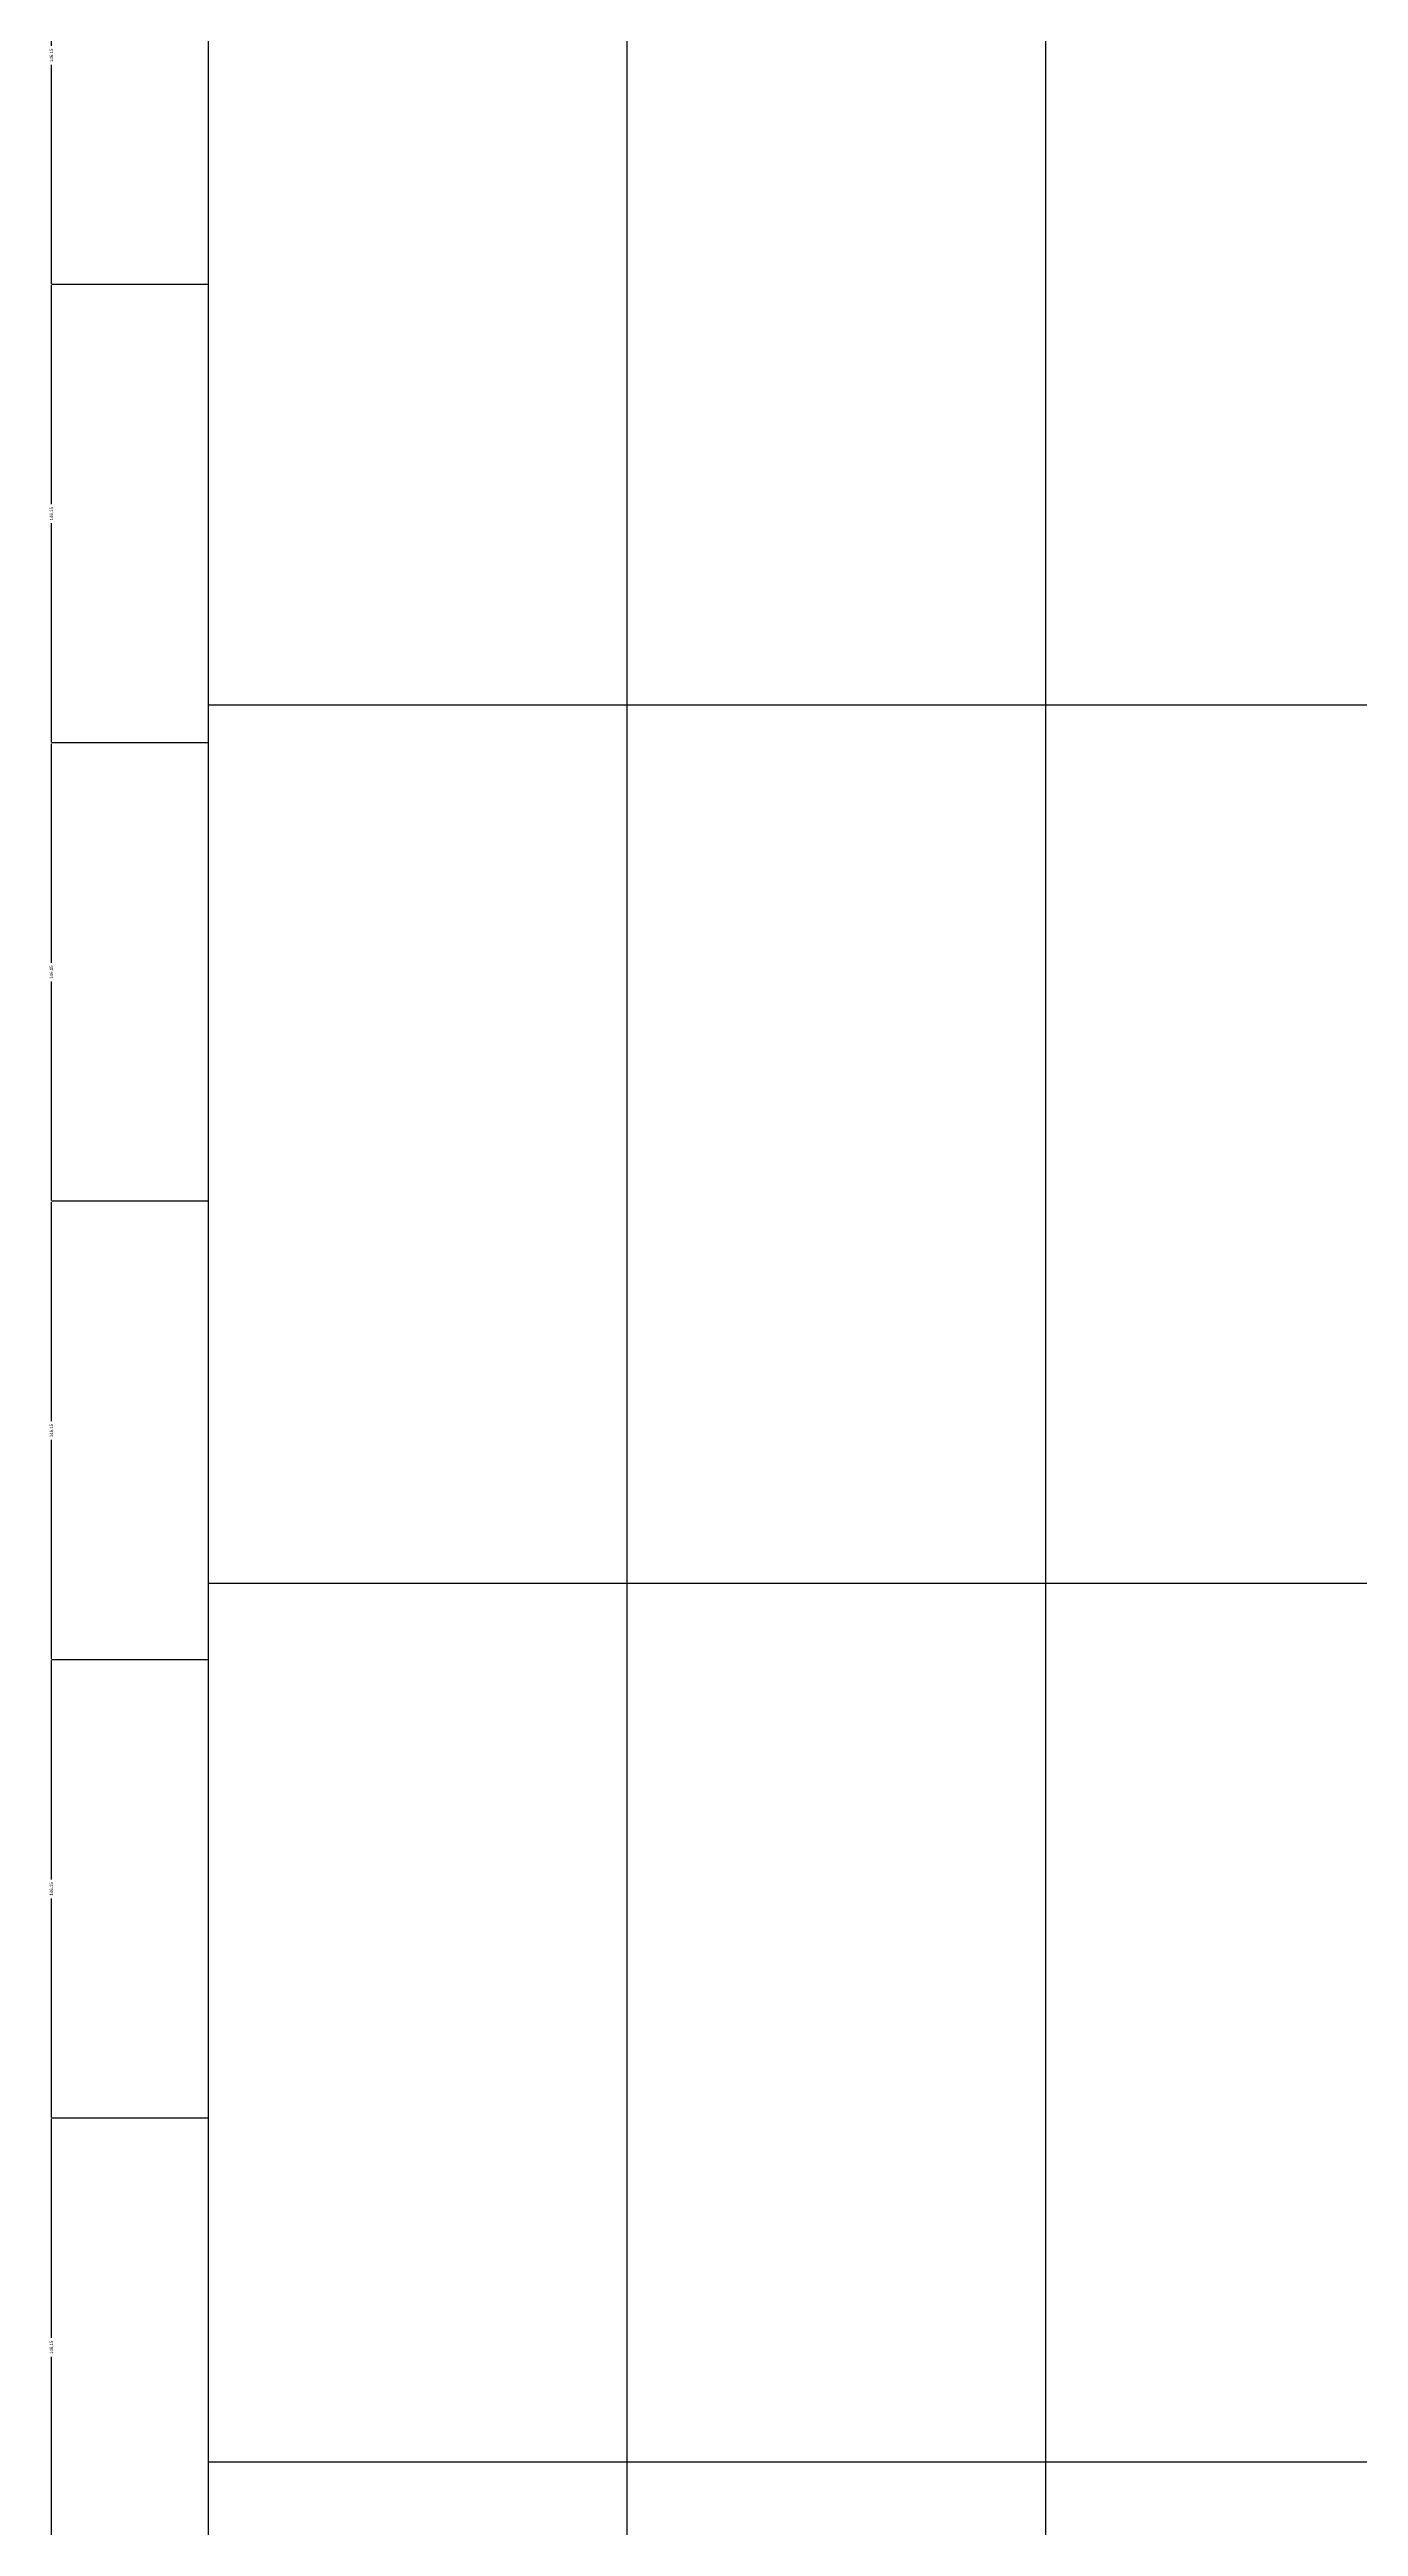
# Model space of a CAD drawing. Header units: inches. Extents: x -5298 to 11252, y 8210 to 22495.
# Drawn here: x 7526 to 7943, y 14014 to 14803 of the extents above; entities that cross this region are included whole.
import ezdxf

# ---------------------------------------------------------------- set-up
doc = ezdxf.new("R2010")
doc.units = ezdxf.units.IN
doc.header["$LTSCALE"] = 55
doc.header["$MEASUREMENT"] = 0
doc.layers.get('Defpoints').update_dxf_attribs({"color": 40})
doc.layers.add('BEAM', color=3, linetype='Continuous')
doc.layers.add('dim', color=2, linetype='Continuous')
doc.styles.get("Standard").update_dxf_attribs({"font": 'arial.ttf'})
doc.dimstyles.get("Standard").update_dxf_attribs({"dimtxt": 2.5, "dimasz": 2.5, "dimexe": 1.25, "dimexo": 0.625, "dimtad": 1, "dimtxsty": 'Standard', "dimcen": 2.5, "dimazin": 3, "dimtfac": 1, "dimtmove": 0, "dimatfit": 3})

# ---------------------------------------------------------------- blocks, each defined once
blk = doc.blocks.new('_CLOSEDFILLED')
at = {"color": 0, "linetype": 'BYBLOCK'}
blk.add_solid([(-1, 0.2), (0, 0), (-1, -0.2)], dxfattribs=at)
blk = doc.blocks.new('*D110')
at = {"color": 2}
for p, q in [((7576.48, 14143.89), (7526.48, 14143.89)), ((7526.48, 14073.82), (7526.48, 14143.64)), ((7526.48, 13998), (7526.48, 14067.82)), ((7576.48, 13997.75), (7526.48, 13997.75))]:
    blk.add_line(p, q, dxfattribs=at)
at = {"layer": 'Defpoints'}
for p in [(7576.48, 14143.89), (7526.48, 13997.75), (7576.48, 13997.75)]:
    blk.add_point(p, dxfattribs=at)
at = {"layer": 'dim', "color": 2, "xscale": 0.25, "yscale": 0.25}
for p, rotation in [((7526.48, 14143.89), 90), ((7526.48, 13997.75), 270)]:
    blk.add_blockref('_CLOSEDFILLED', p, dxfattribs=dict(at, rotation=rotation))
at = {"layer": 'dim', "color": 0, "insert": (7526.48, 14070.82), "char_height": 1, "attachment_point": 5, "rotation": 90}
blk.add_mtext('146,15', dxfattribs=at)
blk = doc.blocks.new('*D111')
at = {"color": 2}
for p, q in [((7576.48, 14290.04), (7526.48, 14290.04)), ((7526.48, 14219.97), (7526.48, 14289.79)), ((7526.48, 14144.14), (7526.48, 14213.97)), ((7576.48, 14143.89), (7526.48, 14143.89))]:
    blk.add_line(p, q, dxfattribs=at)
at = {"layer": 'Defpoints'}
for p in [(7576.48, 14290.04), (7526.48, 14143.89), (7576.48, 14143.89)]:
    blk.add_point(p, dxfattribs=at)
at = {"layer": 'dim', "color": 2, "xscale": 0.25, "yscale": 0.25}
for p, rotation in [((7526.48, 14290.04), 90), ((7526.48, 14143.89), 270)]:
    blk.add_blockref('_CLOSEDFILLED', p, dxfattribs=dict(at, rotation=rotation))
at = {"layer": 'dim', "color": 0, "insert": (7526.48, 14216.97), "char_height": 1, "attachment_point": 5, "rotation": 90}
blk.add_mtext('146,15', dxfattribs=at)
blk = doc.blocks.new('*D112')
at = {"color": 2}
for p, q in [((7576.48, 14436.19), (7526.48, 14436.19)), ((7526.48, 14366.12), (7526.48, 14435.94)), ((7526.48, 14290.29), (7526.48, 14360.12)), ((7576.48, 14290.04), (7526.48, 14290.04))]:
    blk.add_line(p, q, dxfattribs=at)
at = {"layer": 'Defpoints'}
for p in [(7576.48, 14436.19), (7526.48, 14290.04), (7576.48, 14290.04)]:
    blk.add_point(p, dxfattribs=at)
at = {"layer": 'dim', "color": 2, "xscale": 0.25, "yscale": 0.25}
for p, rotation in [((7526.48, 14436.19), 90), ((7526.48, 14290.04), 270)]:
    blk.add_blockref('_CLOSEDFILLED', p, dxfattribs=dict(at, rotation=rotation))
at = {"layer": 'dim', "color": 0, "insert": (7526.48, 14363.12), "char_height": 1, "attachment_point": 5, "rotation": 90}
blk.add_mtext('146,15', dxfattribs=at)
blk = doc.blocks.new('*D113')
at = {"color": 2}
for p, q in [((7576.48, 14582.34), (7526.48, 14582.34)), ((7526.48, 14512.26), (7526.48, 14582.09)), ((7526.48, 14436.44), (7526.48, 14506.26)), ((7576.48, 14436.19), (7526.48, 14436.19))]:
    blk.add_line(p, q, dxfattribs=at)
at = {"layer": 'Defpoints'}
for p in [(7576.48, 14582.34), (7526.48, 14436.19), (7576.48, 14436.19)]:
    blk.add_point(p, dxfattribs=at)
at = {"layer": 'dim', "color": 2, "xscale": 0.25, "yscale": 0.25}
for p, rotation in [((7526.48, 14582.34), 90), ((7526.48, 14436.19), 270)]:
    blk.add_blockref('_CLOSEDFILLED', p, dxfattribs=dict(at, rotation=rotation))
at = {"layer": 'dim', "color": 0, "insert": (7526.48, 14509.26), "char_height": 1, "attachment_point": 5, "rotation": 90}
blk.add_mtext('146,15', dxfattribs=at)
blk = doc.blocks.new('*D114')
at = {"color": 2}
for p, q in [((7576.48, 14728.48), (7526.48, 14728.48)), ((7526.48, 14658.41), (7526.48, 14728.23)), ((7526.48, 14582.59), (7526.48, 14652.41)), ((7576.48, 14582.34), (7526.48, 14582.34))]:
    blk.add_line(p, q, dxfattribs=at)
at = {"layer": 'Defpoints'}
for p in [(7576.48, 14728.48), (7526.48, 14582.34), (7576.48, 14582.34)]:
    blk.add_point(p, dxfattribs=at)
at = {"layer": 'dim', "color": 2, "xscale": 0.25, "yscale": 0.25}
for p, rotation in [((7526.48, 14728.48), 90), ((7526.48, 14582.34), 270)]:
    blk.add_blockref('_CLOSEDFILLED', p, dxfattribs=dict(at, rotation=rotation))
at = {"layer": 'dim', "color": 0, "insert": (7526.48, 14655.41), "char_height": 1, "attachment_point": 5, "rotation": 90}
blk.add_mtext('146,15', dxfattribs=at)
blk = doc.blocks.new('*D115')
at = {"color": 2}
for p, q in [((7576.48, 14874.63), (7526.48, 14874.63)), ((7526.48, 14804.56), (7526.48, 14874.38)), ((7526.48, 14728.73), (7526.48, 14798.56)), ((7576.48, 14728.48), (7526.48, 14728.48))]:
    blk.add_line(p, q, dxfattribs=at)
at = {"layer": 'Defpoints'}
for p in [(7576.48, 14874.63), (7526.48, 14728.48), (7576.48, 14728.48)]:
    blk.add_point(p, dxfattribs=at)
at = {"layer": 'dim', "color": 2, "xscale": 0.25, "yscale": 0.25}
for p, rotation in [((7526.48, 14874.63), 90), ((7526.48, 14728.48), 270)]:
    blk.add_blockref('_CLOSEDFILLED', p, dxfattribs=dict(at, rotation=rotation))
at = {"layer": 'dim', "color": 0, "insert": (7526.48, 14801.56), "char_height": 1, "attachment_point": 5, "rotation": 90}
blk.add_mtext('146,15', dxfattribs=at)

msp = doc.modelspace()

# ---------------------------------------------------------------- linework, layer by layer
at = {"layer": 'BEAM', "color": 5}
for p, q in [((7576.475, 11513.244), (7576.475, 18236.017)), ((7709.969, 11513.244), (7709.969, 18236.017)), ((7843.463, 11513.244), (7843.463, 18236.017)), ((7576.475, 14594.515), (10780.328, 14594.515)), ((7576.475, 14314.399), (10780.328, 14314.399)), ((7576.475, 14034.284), (10780.328, 14034.284))]:
    msp.add_line(p, q, dxfattribs=at)

# ---------------------------------------------------------------- dimensions: what is measured, and where the dimension line sits
at = {"layer": 'dim', "color": 2}
for base, p1, p2, picture, middle in [((7526.475, 14728.483), (7576.475, 14728.483), (7576.475, 14874.631), '*D115', (7526.475, 14801.557)), ((7526.475, 14582.336), (7576.475, 14582.336), (7576.475, 14728.483), '*D114', (7526.475, 14655.41)), ((7526.475, 14436.189), (7576.475, 14436.189), (7576.475, 14582.336), '*D113', (7526.475, 14509.262)), ((7526.475, 14290.042), (7576.475, 14290.042), (7576.475, 14436.189), '*D112', (7526.475, 14363.115)), ((7526.475, 14143.894), (7576.475, 14143.894), (7576.475, 14290.042), '*D111', (7526.475, 14216.968)), ((7526.475, 13997.747), (7576.475, 13997.747), (7576.475, 14143.894), '*D110', (7526.475, 14070.821))]:
    dim = msp.add_linear_dim(base=base, p1=p1, p2=p2, angle=90, dimstyle='Standard', dxfattribs=at)
    dim.commit()
    dim.dimension.update_dxf_attribs({"geometry": picture, "text_midpoint": middle})

doc.saveas('drawing.dxf')
